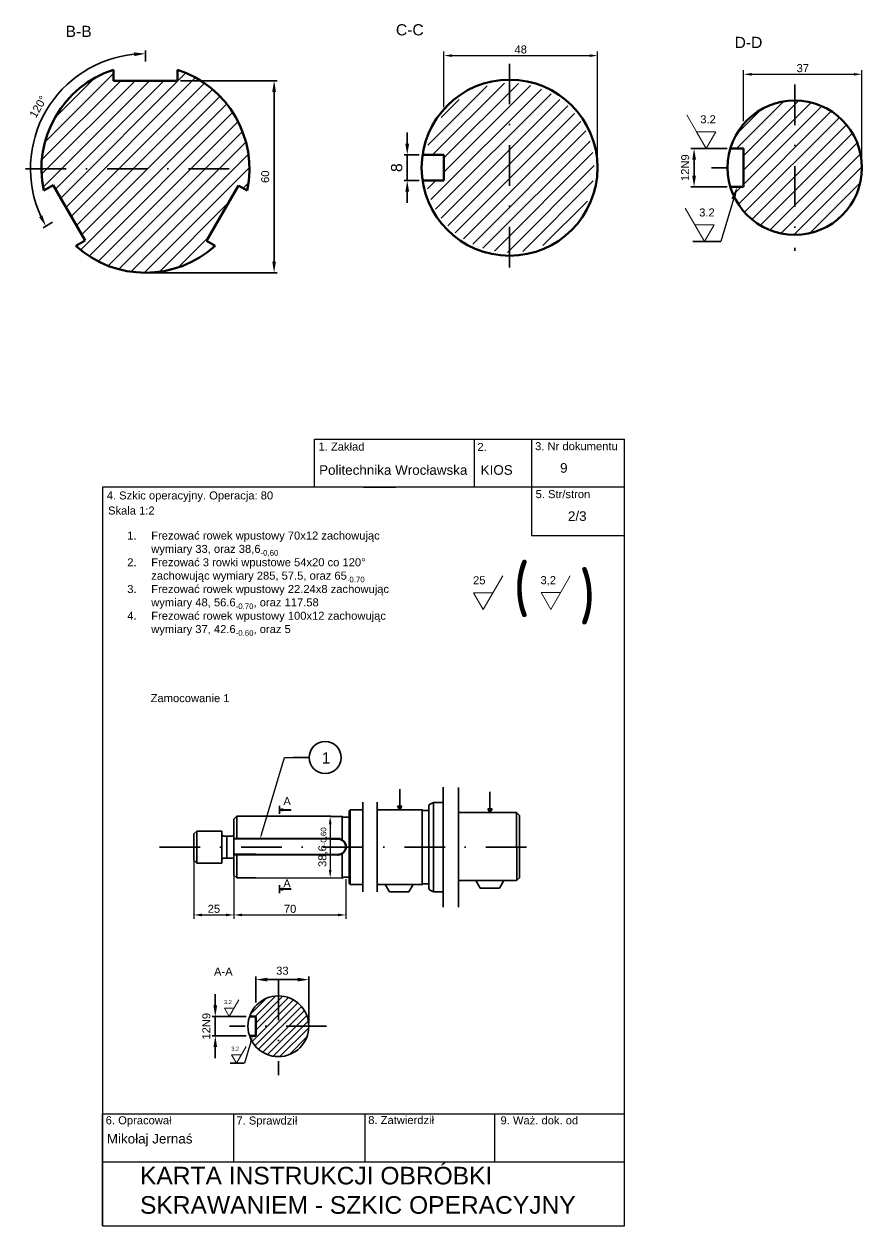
# Model space of a CAD drawing. Header units: millimetres. Extents: x 1335 to 6286, y 608 to 2939.
# Drawn here: x 4756 to 5017.9, y 1697.1 to 2072.6 of the extents above; entities that cross this region are included whole.
import ezdxf
from ezdxf import colors
from ezdxf.entities.mleader import LeaderData, LeaderLine
from ezdxf.enums import TextEntityAlignment as Align
from ezdxf.math import Vec2, Vec3

# ---------------------------------------------------------------- set-up
doc = ezdxf.new("R2010")
doc.units = ezdxf.units.MM
doc.linetypes.add('DASHDOT', pattern=[25.4, 12.7, -6.35, 0, -6.35])
for name, color, linetype, lineweight in [('01.1 CIĄG. Z PRZERWANIEM', 255, 'Amzigzag', 35), ('01.1 CIĄGŁA CIENKA', 255, 'Continuous', 35), ('01.2 CIĄGŁA GRUBA', 7, 'Continuous', 70), ('04.1 DŁ. K+K CIENKA', 255, 'DASHDOT', 35)]:
    doc.layers.add(name, color=color, linetype=linetype, lineweight=lineweight)
doc.layers.add('Default', color=7, linetype='Continuous')
doc.styles.add('SEACAD_seiso_ttf', font='seiso.ttf')
doc.styles.get("Standard").update_dxf_attribs({"font": 'arial.ttf'})
doc.linetypes.add('Amzigzag', pattern='A,0.0001,[136,genltshp.shx,S=0.04,R=0,X=0,Y=0],-11', length=11.0001)
doc.dimstyles.new('AM_ISO', dxfattribs={"dimscale": 100, "dimtxt": 3.5, "dimasz": 3.5, "dimexe": 1, "dimexo": 1, "dimgap": 1.5, "dimtad": 1, "dimdsep": 46, "dimtxsty": 'Standard', "dimcen": 0, "dimclrd": 256, "dimclre": 256, "dimclrt": 2, "dimadec": 0, "dimazin": 2, "dimtp": 0.1, "dimtm": 0.1, "dimtfac": 0.71, "dimtmove": 0, "dimatfit": 3, "dimfxl": 1, "dimlwd": -1, "dimlwe": -1, "dimarcsym": 1})
doc.dimstyles.new('AM_ISO$0', dxfattribs={"dimscale": 100, "dimtxt": 3.5, "dimasz": 3.5, "dimexe": 1, "dimexo": 1, "dimgap": 1.5, "dimtad": 1, "dimdsep": 46, "dimtxsty": 'Standard', "dimcen": 0, "dimclrd": 256, "dimclre": 256, "dimclrt": 2, "dimadec": 0, "dimazin": 2, "dimtp": 0.1, "dimtm": 0.1, "dimtfac": 0.71, "dimtmove": 0, "dimatfit": 3, "dimfxl": 1, "dimlwd": -1, "dimlwe": -1, "dimarcsym": 1})
doc.dimstyles.new('ISO-25$0', dxfattribs={"dimtxt": 2.5, "dimasz": 2.5, "dimexe": 1.25, "dimexo": 0.625, "dimtad": 1, "dimtxsty": 'Standard', "dimcen": 2.5, "dimadec": 0, "dimazin": 0, "dimtfac": 1, "dimtmove": 0, "dimatfit": 3, "dimfxl": 1, "dimarcsym": 0})

# ---------------------------------------------------------------- blocks, each defined once
blk = doc.blocks.new('*D178')
at = {"layer": '01.1 CIĄGŁA CIENKA', "linetype": 'ByBlock', "transparency": 16777216}
for p, q in [((4875.81, 2035.25), (4875.81, 2038.75)), ((4879.59, 2031.75), (4874.81, 2031.75)), ((4875.81, 2031.75), (4875.81, 2023.75)), ((4879.59, 2023.75), (4874.81, 2023.75)), ((4875.81, 2020.25), (4875.81, 2016.75))]:
    blk.add_line(p, q, dxfattribs=at)
at = {"layer": '01.1 CIĄGŁA CIENKA', "transparency": 16777216}
for points in [[(4875.22, 2035.25), (4876.39, 2035.25), (4875.81, 2031.75)], [(4875.22, 2020.25), (4876.39, 2020.25), (4875.81, 2023.75)]]:
    blk.add_solid(points, dxfattribs=at)
at = {"layer": 'Defpoints', "color": 0, "transparency": 16777216}
for p in [(4880.59, 2031.75), (4875.81, 2023.75), (4880.59, 2023.75)]:
    blk.add_point(p, dxfattribs=at)
at = {"layer": '01.1 CIĄGŁA CIENKA', "color": 2, "transparency": 16777216, "insert": (4872.52, 2027.75), "char_height": 3.5, "attachment_point": 5, "rotation": 90}
blk.add_mtext('8', dxfattribs=at)
blk = doc.blocks.new('*D179')
at = {"layer": '01.1 CIĄGŁA CIENKA', "linetype": 'ByBlock', "transparency": 16777216}
for p, q in [((4975.83, 2033.77), (4964.47, 2033.77)), ((4965.47, 2030.27), (4965.47, 2025.25)), ((4975.82, 2021.75), (4964.47, 2021.75))]:
    blk.add_line(p, q, dxfattribs=at)
at = {"layer": '01.1 CIĄGŁA CIENKA', "transparency": 16777216}
for points in [[(4964.89, 2030.27), (4966.06, 2030.27), (4965.47, 2033.77)], [(4964.89, 2025.25), (4966.06, 2025.25), (4965.47, 2021.75)]]:
    blk.add_solid(points, dxfattribs=at)
at = {"layer": 'Defpoints', "color": 0, "transparency": 16777216}
for p in [(4976.83, 2033.77), (4965.47, 2021.75), (4976.82, 2021.75)]:
    blk.add_point(p, dxfattribs=at)
at = {"layer": '01.1 CIĄGŁA CIENKA', "color": 2, "transparency": 16777216, "insert": (4962.7, 2027.76), "char_height": 2.5, "attachment_point": 5, "rotation": 90}
blk.add_mtext('12N9', dxfattribs=at)
blk = doc.blocks.new('*D189')
at = {"layer": '01.1 CIĄGŁA CIENKA', "color": 0, "lineweight": -2, "transparency": 16777216}
for p, q in [((4887.29, 2046.7), (4887.29, 2064.02)), ((4889.79, 2062.77), (4932.79, 2062.77)), ((4935.29, 2028.37), (4935.29, 2064.02))]:
    blk.add_line(p, q, dxfattribs=at)
at = {"layer": '01.1 CIĄGŁA CIENKA', "color": 0, "transparency": 16777216}
for points in [[(4889.79, 2063.18), (4889.79, 2062.35), (4887.29, 2062.77)], [(4932.79, 2063.18), (4932.79, 2062.35), (4935.29, 2062.77)]]:
    blk.add_solid(points, dxfattribs=at)
at = {"layer": 'Defpoints', "color": 0, "transparency": 16777216}
for p in [(4935.29, 2062.77), (4887.29, 2046.08), (4935.29, 2027.75)]:
    blk.add_point(p, dxfattribs=at)
at = {"layer": '01.1 CIĄGŁA CIENKA', "color": 0, "transparency": 16777216, "insert": (4911.29, 2064.67), "char_height": 2.5, "attachment_point": 5}
blk.add_mtext('48', dxfattribs=at)
blk = doc.blocks.new('*D190')
at = {"layer": '01.1 CIĄGŁA CIENKA', "color": 0, "lineweight": -2, "transparency": 16777216}
for p, q in [((4980.95, 2042.31), (4980.95, 2058.18)), ((5017.95, 2028.37), (5017.95, 2058.18)), ((4983.45, 2056.93), (5015.45, 2056.93))]:
    blk.add_line(p, q, dxfattribs=at)
at = {"layer": '01.1 CIĄGŁA CIENKA', "color": 0, "transparency": 16777216}
for points in [[(4983.45, 2057.34), (4983.45, 2056.51), (4980.95, 2056.93)], [(5015.45, 2057.34), (5015.45, 2056.51), (5017.95, 2056.93)]]:
    blk.add_solid(points, dxfattribs=at)
at = {"layer": 'Defpoints', "color": 0, "transparency": 16777216}
for p in [(5017.95, 2056.93), (4980.95, 2041.68), (5017.95, 2027.75)]:
    blk.add_point(p, dxfattribs=at)
at = {"layer": '01.1 CIĄGŁA CIENKA', "color": 0, "transparency": 16777216, "insert": (4999.45, 2058.83), "char_height": 2.5, "attachment_point": 5}
blk.add_mtext('37', dxfattribs=at)
blk = doc.blocks.new('*D312')
at = {"layer": '01.1 CIĄGŁA CIENKA', "color": 0, "lineweight": -2, "transparency": 16777216}
for p, q in [((4821.63, 1806.09), (4821.63, 1793.01)), ((4856.62, 1805.4), (4856.62, 1793.01)), ((4824.13, 1794.26), (4854.12, 1794.26))]:
    blk.add_line(p, q, dxfattribs=at)
at = {"layer": '01.1 CIĄGŁA CIENKA', "color": 0, "transparency": 16777216}
for points in [[(4824.13, 1794.68), (4824.13, 1793.84), (4821.63, 1794.26)], [(4854.12, 1794.68), (4854.12, 1793.84), (4856.62, 1794.26)]]:
    blk.add_solid(points, dxfattribs=at)
at = {"layer": 'Defpoints', "color": 0, "transparency": 16777216}
for p in [(4821.63, 1806.71), (4856.62, 1806.03), (4856.62, 1794.26)]:
    blk.add_point(p, dxfattribs=at)
at = {"layer": '01.1 CIĄGŁA CIENKA', "color": 0, "transparency": 16777216, "insert": (4839.19, 1796.16), "char_height": 2.5, "attachment_point": 5}
blk.add_mtext('70', dxfattribs=at)
blk = doc.blocks.new('*D313')
at = {"layer": '01.1 CIĄGŁA CIENKA', "linetype": 'ByBlock', "transparency": 16777216}
for p, q in [((4815.81, 1765.98), (4815.81, 1769.48)), ((4825.51, 1762.48), (4814.81, 1762.48)), ((4815.81, 1762.48), (4815.81, 1756.48)), ((4825.51, 1756.48), (4814.81, 1756.48)), ((4815.81, 1752.98), (4815.81, 1749.48))]:
    blk.add_line(p, q, dxfattribs=at)
at = {"layer": '01.1 CIĄGŁA CIENKA', "transparency": 16777216}
for points in [[(4815.23, 1765.98), (4816.39, 1765.98), (4815.81, 1762.48)], [(4815.23, 1752.98), (4816.39, 1752.98), (4815.81, 1756.48)]]:
    blk.add_solid(points, dxfattribs=at)
at = {"layer": 'Defpoints', "color": 0, "transparency": 16777216}
for p in [(4826.51, 1762.48), (4815.81, 1756.48), (4826.51, 1756.48)]:
    blk.add_point(p, dxfattribs=at)
at = {"layer": '01.1 CIĄGŁA CIENKA', "color": 2, "transparency": 16777216, "insert": (4813.03, 1759.48), "char_height": 2.5, "attachment_point": 5, "rotation": 90}
blk.add_mtext('12N9', dxfattribs=at)
blk = doc.blocks.new('*D311')
at = {"layer": '01.1 CIĄGŁA CIENKA', "linetype": 'ByBlock', "transparency": 16777216}
for p, q in [((4828.53, 1766.9), (4828.53, 1775.05)), ((4832.03, 1774.05), (4841.53, 1774.05)), ((4845.03, 1760.48), (4845.03, 1775.05))]:
    blk.add_line(p, q, dxfattribs=at)
at = {"layer": '01.1 CIĄGŁA CIENKA', "transparency": 16777216}
for points in [[(4832.03, 1774.63), (4832.03, 1773.47), (4828.53, 1774.05)], [(4841.53, 1774.63), (4841.53, 1773.47), (4845.03, 1774.05)]]:
    blk.add_solid(points, dxfattribs=at)
at = {"layer": 'Defpoints', "color": 0, "transparency": 16777216}
for p in [(4845.03, 1774.05), (4828.53, 1765.9), (4845.03, 1759.48)]:
    blk.add_point(p, dxfattribs=at)
at = {"layer": '01.1 CIĄGŁA CIENKA', "color": 2, "transparency": 16777216, "insert": (4836.78, 1776.83), "char_height": 3.5, "attachment_point": 5}
blk.add_mtext('{\\H0.71429x;33}', dxfattribs=at)
blk = doc.blocks.new('*D314')
at = {"layer": '01.1 CIĄGŁA CIENKA', "color": 0, "lineweight": -2, "transparency": 16777216}
for p, q in [((4851.28, 1825.11), (4850.47, 1825.11)), ((4851.72, 1822.61), (4851.72, 1808.28)), ((4851.25, 1805.78), (4850.47, 1805.78))]:
    blk.add_line(p, q, dxfattribs=at)
at = {"layer": '01.1 CIĄGŁA CIENKA', "color": 0, "transparency": 16777216}
for points in [[(4851.3, 1822.61), (4852.14, 1822.61), (4851.72, 1825.11)], [(4851.3, 1808.28), (4852.14, 1808.28), (4851.72, 1805.78)]]:
    blk.add_solid(points, dxfattribs=at)
at = {"layer": 'Defpoints', "color": 0, "transparency": 16777216}
for p in [(4851.9, 1825.11), (4851.72, 1805.78), (4851.87, 1805.78)]:
    blk.add_point(p, dxfattribs=at)
at = {"layer": '01.1 CIĄGŁA CIENKA', "color": 0, "transparency": 16777216, "insert": (4849.5, 1815.44), "char_height": 2.5, "attachment_point": 5, "rotation": 90}
blk.add_mtext('38,6{\\H0.7x;\\S^ -0,60;}', dxfattribs=at)
blk = doc.blocks.new('*D327')
at = {"layer": '01.1 CIĄGŁA CIENKA', "color": 0, "lineweight": -2, "transparency": 16777216}
for p, q in [((4809.12, 1814.84), (4809.12, 1793.01)), ((4821.63, 1814.84), (4821.63, 1793.01)), ((4811.62, 1794.26), (4819.13, 1794.26))]:
    blk.add_line(p, q, dxfattribs=at)
at = {"layer": '01.1 CIĄGŁA CIENKA', "color": 0, "transparency": 16777216}
for points in [[(4811.62, 1794.68), (4811.62, 1793.84), (4809.12, 1794.26)], [(4819.13, 1794.68), (4819.13, 1793.84), (4821.63, 1794.26)]]:
    blk.add_solid(points, dxfattribs=at)
at = {"layer": 'Defpoints', "color": 0, "transparency": 16777216}
for p in [(4809.12, 1815.47), (4821.63, 1815.46), (4821.63, 1794.26)]:
    blk.add_point(p, dxfattribs=at)
at = {"layer": '01.1 CIĄGŁA CIENKA', "color": 0, "transparency": 16777216, "insert": (4815.37, 1796.16), "char_height": 2.5, "attachment_point": 5}
blk.add_mtext('25', dxfattribs=at)
blk = doc.blocks.new('*D351')
at = {"layer": '01.1 CIĄGŁA CIENKA', "linetype": 'ByBlock', "transparency": 16777216}
for p, q in [((4793.96, 2060.93), (4793.96, 2064.36)), ((4764.95, 2010.68), (4761.98, 2008.96))]:
    blk.add_line(p, q, dxfattribs=at)
blk.add_arc((4793.96, 2027.43), 35.93, 95.5839, 204.4161, dxfattribs=at)
at = {"layer": '01.1 CIĄGŁA CIENKA', "transparency": 16777216}
for points in [[(4790.44, 2063.77), (4790.5, 2062.6), (4793.96, 2063.36)], [(4761.77, 2012.84), (4760.73, 2012.31), (4762.85, 2009.46)]]:
    blk.add_solid(points, dxfattribs=at)
at = {"layer": 'Defpoints', "color": 0, "transparency": 16777216}
for p in [(4793.96, 2059.93), (4770.87, 2054.95), (4793.96, 2056.93), (4772.31, 2014.93), (4765.82, 2011.18)]:
    blk.add_point(p, dxfattribs=at)
at = {"layer": '01.1 CIĄGŁA CIENKA', "color": 2, "transparency": 16777216, "insert": (4760.45, 2046.78), "char_height": 3.5, "attachment_point": 5, "rotation": 60}
blk.add_mtext('{\\H0.71429x;120°}', dxfattribs=at)
blk = doc.blocks.new('*D352')
at = {"layer": '01.1 CIĄGŁA CIENKA', "linetype": 'ByBlock', "transparency": 16777216}
for p, q in [((4804.96, 2054.93), (4835.19, 2054.93)), ((4834.19, 2051.43), (4834.19, 1998.43)), ((4794.96, 1994.93), (4835.19, 1994.93))]:
    blk.add_line(p, q, dxfattribs=at)
at = {"layer": '01.1 CIĄGŁA CIENKA', "transparency": 16777216}
for points in [[(4833.61, 2051.43), (4834.78, 2051.43), (4834.19, 2054.93)], [(4833.61, 1998.43), (4834.78, 1998.43), (4834.19, 1994.93)]]:
    blk.add_solid(points, dxfattribs=at)
at = {"layer": 'Defpoints', "color": 0, "transparency": 16777216}
for p in [(4803.96, 2054.93), (4793.96, 1994.93), (4834.19, 1994.93)]:
    blk.add_point(p, dxfattribs=at)
at = {"layer": '01.1 CIĄGŁA CIENKA', "color": 2, "transparency": 16777216, "insert": (4831.42, 2024.93), "char_height": 3.5, "attachment_point": 5, "rotation": 90}
blk.add_mtext('{\\H0.71429x;60}', dxfattribs=at)

msp = doc.modelspace()

# ---------------------------------------------------------------- hatches: boundary and pattern name
at = {"layer": '01.1 CIĄGŁA CIENKA'}
h = msp.add_hatch(dxfattribs=at)
h.set_pattern_fill('ANSI31', color=256)
h.set_pattern_definition([(45, (1131.4275, 1183.9873), (-2.245064, 2.245064), [])])
h.paths.add_polyline_path([(4793.964, 2027.429), (4761.464, 2027.429, 0.0527629), (4762.184, 2020.627), (4765.148, 2022.338), (4770.148, 2013.678), (4775.148, 2005.018), (4772.184, 2003.306, 0.1856929), (4793.964, 1994.929)])
h.paths.add_polyline_path([(4823.039, 2022.189), (4825.744, 2020.627, 0.0527629), (4826.463, 2027.429), (4793.964, 2027.429), (4793.964, 1994.929, 0.1856929), (4815.743, 2003.306), (4813.039, 2004.868), (4818.039, 2013.528)])
h.paths.add_polyline_path([(4803.964, 2058.352), (4803.964, 2054.929), (4793.964, 2054.929), (4793.964, 2027.429), (4826.463, 2027.429, 0.3253096)])
h.paths.add_polyline_path([(4793.964, 2054.929), (4783.964, 2054.929), (4783.964, 2058.352, 0.3253096), (4761.464, 2027.429), (4793.964, 2027.429)])
h = msp.add_hatch(dxfattribs=at)
h.set_pattern_fill('ANSI31', color=256)
h.set_pattern_definition([(45, (4803.2945, 1982.7463), (-2.245064, 2.245064), [])])
h.paths.add_polyline_path([(4907.794, 2054.246, 0.3704986), (4881.598, 2031.746), (4887.294, 2031.746), (4887.294, 2027.746), (4907.794, 2027.746)])
h.paths.add_polyline_path([(4907.794, 2054.246), (4907.794, 2027.746), (4934.294, 2027.746, 0.4142136)])
h.paths.add_polyline_path([(4934.294, 2027.746), (4907.794, 2027.746), (4907.794, 2001.246, 0.4142136)])
h.paths.add_polyline_path([(4907.794, 2027.746), (4887.294, 2027.746), (4887.294, 2023.746), (4881.598, 2023.746, 0.3704986), (4907.794, 2001.246)])
h = msp.add_hatch(dxfattribs=at)
h.set_pattern_fill('ANSI31', color=256)
h.set_pattern_definition([(45, (4828.9485, 1982.7463), (-2.245064, 2.245064), [])])
h.paths.add_polyline_path([(4996.948, 2048.746), (4996.948, 2027.746), (4980.948, 2027.746), (4980.948, 2033.746), (4976.832, 2033.773, -0.331312)])
h.paths.add_polyline_path([(4996.948, 2048.746, -0.4142136), (5017.948, 2027.746), (4996.948, 2027.746)])
h.paths.add_polyline_path([(4996.948, 2027.746), (5017.948, 2027.746, -0.4142136), (4996.948, 2006.746)])
h.paths.add_polyline_path([(4976.824, 2021.746), (4980.948, 2021.746), (4980.948, 2027.746), (4996.948, 2027.746), (4996.948, 2006.746, -0.3316793)])
h = msp.add_hatch(color=256, dxfattribs=at)
h.dxf.hatch_style = 1
h.paths.add_polyline_path([(4836.886, 1827.139), (4836.886, 1827.368), (4835.832, 1827.086), (4836.886, 1826.803), (4836.886, 1827.033), (4839.418, 1827.033), (4839.418, 1827.139)])
h = msp.add_hatch(color=256, dxfattribs=at)
h.dxf.hatch_style = 1
h.paths.add_polyline_path([(4874.11, 1828.254), (4873.451, 1828.254), (4873.451, 1827.112)])
h.paths.add_polyline_path([(4873.451, 1828.254), (4872.791, 1828.254), (4873.451, 1827.112)])
h = msp.add_hatch(color=256, dxfattribs=at)
h.dxf.hatch_style = 1
h.paths.add_polyline_path([(4902.317, 1827.399), (4901.657, 1827.399), (4901.657, 1826.257)])
h.paths.add_polyline_path([(4901.657, 1827.399), (4900.998, 1827.399), (4901.657, 1826.257)])
h = msp.add_hatch(color=256, dxfattribs=at)
h.dxf.hatch_style = 1
h.paths.add_polyline_path([(4836.886, 1802.373), (4836.886, 1802.602), (4835.832, 1802.32), (4836.886, 1802.037), (4836.886, 1802.267), (4839.418, 1802.267), (4839.418, 1802.373)])
h = msp.add_hatch(dxfattribs=at)
h.set_pattern_fill('ANSI31', color=256, scale=0.5)
h.set_pattern_definition([(45, (4814.0265, 1736.981), (-1.12253, 1.12253), [])])
h.paths.add_polyline_path([(4835.526, 1768.981, -0.4142136), (4845.026, 1759.481), (4835.526, 1759.481)])
h.paths.add_polyline_path([(4835.526, 1768.981), (4835.526, 1759.481), (4828.526, 1759.481), (4828.526, 1762.481), (4826.513, 1762.481, -0.3229503)])
h.paths.add_polyline_path([(4826.513, 1756.481), (4828.526, 1756.481), (4828.526, 1759.481), (4835.526, 1759.481), (4835.526, 1749.981, -0.3229503)])
h.paths.add_polyline_path([(4835.526, 1759.481), (4845.026, 1759.481, -0.4142136), (4835.526, 1749.981)])

# ---------------------------------------------------------------- linework, layer by layer
at = {"layer": '01.1 CIĄG. Z PRZERWANIEM'}
for p, q in [((4887.044, 1796.719), (4887.044, 1834.211)), ((4891.819, 1834.067), (4891.819, 1796.692)), ((4861.896, 1801.454), (4861.896, 1829.454)), ((4866.435, 1829.465), (4866.435, 1801.465))]:
    msp.add_line(p, q, dxfattribs=at)
at = {"layer": '01.1 CIĄGŁA CIENKA', "linetype": 'Continuous', "lineweight": 20}
for p, q in [((4969.27, 2033.749), (4963.207, 2044.249)), ((4966.239, 2038.999), (4969.27, 2033.749)), ((4972.301, 2038.999), (4966.239, 2038.999)), ((4966.239, 2038.999), (4972.301, 2038.999)), ((4972.301, 2038.999), (4969.27, 2033.749)), ((4968.766, 2004.638), (4962.704, 2015.138)), ((4965.735, 2009.888), (4968.766, 2004.638)), ((4971.797, 2009.888), (4965.735, 2009.888)), ((4965.735, 2009.888), (4968.766, 2004.638)), ((4971.797, 2009.888), (4965.735, 2009.888)), ((4899.588, 1889.704), (4905.651, 1900.204)), ((4899.588, 1889.704), (4905.651, 1900.204)), ((4920.675, 1889.742), (4926.737, 1900.242)), ((4896.557, 1894.954), (4899.588, 1889.704)), ((4902.619, 1894.954), (4896.557, 1894.954)), ((4896.557, 1894.954), (4899.588, 1889.704)), ((4902.619, 1894.954), (4896.557, 1894.954)), ((4917.644, 1894.992), (4920.675, 1889.742)), ((4917.644, 1894.992), (4920.675, 1889.742)), ((4923.706, 1894.992), (4917.644, 1894.992)), ((4818.646, 1765.107), (4820.162, 1762.482)), ((4821.677, 1765.107), (4818.646, 1765.107)), ((4818.646, 1765.107), (4820.162, 1762.482)), ((4821.677, 1765.107), (4818.646, 1765.107)), ((4820.162, 1762.482), (4823.193, 1767.732)), ((4820.162, 1762.482), (4823.193, 1767.732)), ((4820.92, 1750.552), (4822.435, 1747.927)), ((4823.951, 1750.552), (4820.92, 1750.552)), ((4820.92, 1750.552), (4822.435, 1747.927)), ((4823.951, 1750.552), (4820.92, 1750.552)), ((4822.435, 1747.927), (4825.467, 1753.177))]:
    msp.add_line(p, q, dxfattribs=at)
at = {"layer": '01.1 CIĄGŁA CIENKA', "lineweight": 20}
msp.add_line((4971.797, 2009.888), (4968.766, 2004.638), dxfattribs=at)
at = {"layer": '01.1 CIĄGŁA CIENKA'}
for p, q in [((4973.809, 2004.638), (4965.111, 2004.638)), ((4840.161, 1843.429), (4845.161, 1843.429)), ((4873.451, 1833.612), (4873.451, 1827.112)), ((4901.657, 1832.757), (4901.657, 1826.257)), ((4884.04, 1829.401), (4882.781, 1828.807)), ((4884.04, 1829.401), (4887.044, 1829.401)), ((4884.04, 1829.401), (4884.04, 1801.526)), ((4835.832, 1825.836), (4835.832, 1828.336)), ((4835.832, 1827.086), (4836.886, 1827.368)), ((4835.832, 1827.086), (4836.886, 1826.803)), ((4836.886, 1827.139), (4836.886, 1827.368)), ((4836.886, 1827.139), (4839.418, 1827.139)), ((4839.418, 1827.033), (4836.886, 1827.033)), ((4836.886, 1827.033), (4836.886, 1826.803)), ((4839.418, 1827.139), (4839.418, 1827.033)), ((4857.622, 1826.815), (4857.922, 1827.115)), ((4857.622, 1826.815), (4857.622, 1804.115)), ((4857.622, 1826.815), (4857.622, 1804.115)), ((4857.922, 1827.115), (4861.896, 1827.115)), ((4857.922, 1827.115), (4857.922, 1803.815)), ((4866.435, 1827.112), (4880.466, 1827.112)), ((4873.451, 1827.112), (4872.791, 1828.254)), ((4874.11, 1828.254), (4872.791, 1828.254)), ((4873.451, 1827.112), (4874.11, 1828.254)), ((4880.753, 1826.942), (4880.466, 1827.112)), ((4880.466, 1827.112), (4880.466, 1803.812)), ((4882.347, 1826.912), (4880.858, 1826.912)), ((4882.544, 1828.445), (4882.545, 1802.472)), ((4882.544, 1828.445), (4882.545, 1802.472)), ((4910, 1826.256), (4891.819, 1826.258)), ((4901.657, 1826.257), (4900.998, 1827.399)), ((4902.317, 1827.399), (4900.998, 1827.399)), ((4901.657, 1826.257), (4902.317, 1827.399)), ((4910.9, 1825.358), (4910, 1826.258)), ((4910, 1826.258), (4910.052, 1804.986)), ((4910.9, 1825.358), (4910.9, 1805.886)), ((4910.9, 1825.358), (4910.9, 1825.358)), ((4910.9, 1825.358), (4910.9, 1805.886)), ((4910.9, 1825.358), (4910.9, 1825.358)), ((4821.627, 1824.214), (4822.527, 1825.114)), ((4821.627, 1824.214), (4821.627, 1806.714)), ((4821.627, 1815.464), (4821.627, 1824.214)), ((4821.627, 1824.214), (4821.627, 1806.714)), ((4822.527, 1825.114), (4851.904, 1825.114)), ((4822.527, 1818.114), (4822.527, 1825.114)), ((4851.904, 1825.069), (4855.432, 1825.069)), ((4855.828, 1824.839), (4855.432, 1825.069)), ((4855.432, 1817.699), (4855.432, 1825.069)), ((4857.422, 1824.81), (4855.934, 1824.81)), ((4809.122, 1819.567), (4810.022, 1820.467)), ((4809.122, 1811.363), (4809.122, 1819.567)), ((4809.122, 1811.363), (4809.122, 1819.567)), ((4810.022, 1820.467), (4817.877, 1820.467)), ((4810.022, 1820.467), (4810.022, 1810.467)), ((4810.022, 1820.467), (4810.022, 1820.467)), ((4817.877, 1820.464), (4817.877, 1815.464)), ((4817.877, 1819.508), (4817.877, 1819.991)), ((4818.477, 1818.908), (4821.027, 1818.908)), ((4821.027, 1818.908), (4819.427, 1818.908)), ((4819.427, 1818.908), (4819.427, 1815.464)), ((4817.877, 1810.464), (4817.877, 1815.464)), ((4819.427, 1812.02), (4819.427, 1815.464)), ((4821.627, 1815.464), (4821.627, 1806.714)), ((4809.122, 1811.363), (4810.022, 1810.463)), ((4810.022, 1810.463), (4817.877, 1810.464)), ((4817.877, 1811.42), (4817.877, 1810.937)), ((4818.477, 1812.02), (4821.027, 1812.02)), ((4821.027, 1812.02), (4819.427, 1812.02)), ((4822.527, 1813.114), (4822.527, 1805.814)), ((4855.432, 1813.44), (4855.432, 1806.019)), ((4821.627, 1806.714), (4822.527, 1805.814)), ((4822.527, 1805.814), (4828.443, 1805.814)), ((4828.443, 1805.814), (4855.432, 1805.769)), ((4835.832, 1801.07), (4835.832, 1803.57)), ((4855.828, 1805.999), (4855.432, 1805.769)), ((4857.422, 1806.029), (4855.934, 1806.029)), ((4857.622, 1804.115), (4857.922, 1803.815)), ((4857.622, 1804.115), (4857.922, 1803.815)), ((4857.922, 1803.815), (4861.896, 1803.815)), ((4866.435, 1803.812), (4880.466, 1803.812)), ((4870.28, 1801.43), (4868.905, 1803.812)), ((4876.28, 1801.43), (4877.655, 1803.812)), ((4880.753, 1803.982), (4880.466, 1803.812)), ((4882.347, 1804.012), (4880.858, 1804.012)), ((4910, 1804.986), (4891.819, 1804.986)), ((4898.654, 1802.604), (4897.279, 1804.986)), ((4904.654, 1802.604), (4906.03, 1804.986)), ((4910.9, 1805.886), (4910, 1804.986)), ((4835.832, 1802.32), (4836.886, 1802.602)), ((4835.832, 1802.32), (4836.886, 1802.037)), ((4836.886, 1802.373), (4836.886, 1802.602)), ((4836.886, 1802.373), (4839.418, 1802.373)), ((4839.418, 1802.267), (4836.886, 1802.267)), ((4836.886, 1802.267), (4836.886, 1802.037)), ((4839.418, 1802.373), (4839.418, 1802.267)), ((4876.28, 1801.43), (4870.28, 1801.43)), ((4884.037, 1801.526), (4882.785, 1802.11)), ((4884.037, 1801.526), (4887.044, 1801.526)), ((4904.654, 1802.604), (4898.654, 1802.604)), ((4824.777, 1747.927), (4820.428, 1747.927))]:
    msp.add_line(p, q, dxfattribs=at)
at = {"layer": '01.1 CIĄGŁA CIENKA', "color": 136, "linetype": 'Continuous', "lineweight": 20, "true_color": 0x008080}
msp.add_lwpolyline([(4905.474, 1826.107), (4905.47, 1826.107)], dxfattribs=at)
at = {"layer": '01.1 CIĄGŁA CIENKA'}
for centre, radius in [((4850.161, 1843.429), 5), ((4835.526, 1759.481), 9.5)]:
    msp.add_circle(centre, radius, dxfattribs=at)
for centre, radius, start, end in [((4880.858, 1827.112), 0.2, 238.22906, 270), ((4882.347, 1827.112), 0.2, 270, 360), ((4883.023, 1828.389), 0.483, 120.1325, 173.42595), ((4855.934, 1825.01), 0.2, 238.22906, 270), ((4857.422, 1825.01), 0.2, 270, 360), ((4818.477, 1819.508), 0.6, 180, 270), ((4821.027, 1819.508), 0.6, 270.00002, 0), ((4818.477, 1811.42), 0.6, 90, 180), ((4821.027, 1811.42), 0.6, 360, 89.99998), ((4855.934, 1805.829), 0.2, 90, 121.77094), ((4857.422, 1805.829), 0.2, 0, 90), ((4880.858, 1803.812), 0.2, 90, 121.77094), ((4882.347, 1803.812), 0.2, 0, 90), ((4883.04, 1802.54), 0.5, 187.82495, 239.40039)]:
    msp.add_arc(centre, radius, start, end, dxfattribs=at)
at = {"layer": '01.2 CIĄGŁA GRUBA'}
for p, q in [((4783.964, 2054.929), (4783.964, 2058.352)), ((4803.964, 2054.929), (4803.964, 2058.352)), ((4793.964, 2054.929), (4783.964, 2054.929)), ((4793.964, 2054.929), (4803.964, 2054.929)), ((4887.294, 2031.746), (4880.587, 2031.746)), ((4887.294, 2027.746), (4887.294, 2031.746)), ((4887.294, 2031.746), (4887.294, 2023.746)), ((4980.948, 2033.746), (4976.832, 2033.773)), ((4980.948, 2027.746), (4980.948, 2033.746)), ((4980.948, 2027.746), (4980.948, 2021.746)), ((4765.148, 2022.338), (4762.184, 2020.627)), ((4770.148, 2013.678), (4765.148, 2022.338)), ((4818.039, 2013.528), (4823.039, 2022.189)), ((4823.179, 2022.108), (4825.744, 2020.627)), ((4887.294, 2023.746), (4880.587, 2023.746)), ((4980.948, 2021.746), (4976.824, 2021.746)), ((4770.148, 2013.678), (4775.148, 2005.018)), ((4818.039, 2013.528), (4813.039, 2004.868)), ((4775.148, 2005.018), (4772.184, 2003.306)), ((4813.039, 2004.868), (4815.744, 2003.306)), ((4851.904, 1818.069), (4821.627, 1818.114)), ((4854.122, 1818.069), (4851.904, 1818.069)), ((4828.443, 1813.114), (4821.627, 1813.114)), ((4854.122, 1813.069), (4828.443, 1813.114)), ((4828.526, 1762.481), (4826.513, 1762.481)), ((4828.526, 1759.481), (4828.526, 1762.481)), ((4828.526, 1759.481), (4828.526, 1756.481)), ((4828.526, 1756.481), (4826.513, 1756.481))]:
    msp.add_line(p, q, dxfattribs=at)
for centre, radius in [((4907.794, 2027.746), 27.5), ((4996.948, 2027.746), 21)]:
    msp.add_circle(centre, radius, dxfattribs=at)
for centre, radius, start, end in [((4793.963, 2027.429), 32.5, 107.91987, 192.08184), ((4793.964, 2027.429), 32.5, 347.91816, 72.08013), ((4793.964, 2027.429), 32.5, 227.9216, 312.0784), ((4854.122, 1815.569), 2.5, 0, 90), ((4854.122, 1815.569), 2.5, 270, 360)]:
    msp.add_arc(centre, radius, start, end, dxfattribs=at)
at = {"layer": '04.1 DŁ. K+K CIENKA'}
for p, q in [((4907.794, 2060.246), (4907.794, 1995.246)), ((4996.948, 2053.746), (4996.948, 2001.746)), ((4756.464, 2027.429), (4831.464, 2027.429)), ((4975.948, 2027.746), (4970.948, 2027.746)), ((4798.417, 1815.465), (4918.325, 1815.465)), ((4835.526, 1774.05), (4835.526, 1744.244)), ((4850.618, 1759.481), (4820.221, 1759.481))]:
    msp.add_line(p, q, dxfattribs=at)
at = {"layer": 'Default'}
for p, q in [((4846.844, 1927.873), (4846.844, 1942.873)), ((4846.844, 1942.873), (4850.684, 1942.873)), ((4850.684, 1942.873), (4872.116, 1942.873)), ((4872.116, 1942.873), (4943.71, 1942.873)), ((4896.724, 1942.873), (4896.724, 1927.873)), ((4914.621, 1942.873), (4914.621, 1927.873)), ((4943.71, 1927.873), (4943.71, 1942.873)), ((4943.71, 1927.873), (4780.523, 1927.873)), ((4780.523, 1927.873), (4780.523, 1697.081)), ((4862.116, 1927.873), (4872.116, 1927.873)), ((4914.621, 1927.873), (4914.621, 1912.873)), ((4943.71, 1697.081), (4943.71, 1927.873)), ((4914.621, 1912.873), (4943.71, 1912.873)), ((4780.523, 1717.081), (4780.523, 1732.081)), ((4780.523, 1732.081), (4943.71, 1732.081)), ((4821.523, 1732.081), (4821.523, 1717.081)), ((4862.523, 1732.081), (4862.523, 1717.081)), ((4903.116, 1732.081), (4903.116, 1717.081)), ((4780.523, 1697.081), (4780.523, 1717.081)), ((4780.523, 1717.081), (4943.71, 1717.081)), ((4780.523, 1697.081), (4943.71, 1697.081))]:
    msp.add_line(p, q, dxfattribs=at)

# ---------------------------------------------------------------- texts
at = {"layer": '01.1 CIĄGŁA CIENKA', "color": 7, "linetype": 'Continuous', "style": 'SEACAD_seiso_ttf'}
msp.add_text('(', height=14.939, dxfattribs=at).set_placement((4908.848, 1903.719), align=Align.TOP_LEFT)
at = {"layer": '01.1 CIĄGŁA CIENKA'}
for s, width, gutter_width, heights, insert, char_height, attachment_point in [('B-B', 17.03992, 12.5, [8.092], (4769.029, 2072.093), 3.5, 1), ('C-C', 17.03992, 12.5, [8.092], (4872.263, 2072.58), 3.5, 1), ('D-D', 17.03992, 12.5, [8.092], (4978.124, 2068.635), 3.5, 1), ('3.2', 6.23728, 12.5, [0], (4972.258, 2044.119), 2.5, 3), ('3.2', 6.23728, 12.5, [0], (4971.909, 2015.008), 2.5, 3), ('25', 6.23728, 12.5, [0], (4896.382, 1900.075), 2.5, 1), ('3,2', 6.23728, 12.5, [0], (4917.469, 1900.113), 2.5, 1), ('Zamocowanie 1', 29.12273, 12.5, [0], (4795.604, 1863.255), 2.5, 1), ('1', 3.46461, 0.5, [0], (4849.073, 1845.071), 3.5, 1), ('A', 2.55937, 6.25, [0], (4837.09, 1831.095), 2.5, 1), ('A', 2.55937, 6.25, [0], (4837.061, 1805.344), 2.5, 1), ('A-A', 8.51996, 6.25, [4.046], (4815.415, 1777.813), 2.5, 1), ('3.2', 3.11864, 6.25, [0], (4818.559, 1767.667), 1.25, 1), ('3.2', 3.11864, 6.25, [0], (4820.832, 1753.112), 1.25, 1)]:
    msp.add_mtext_dynamic_manual_height_columns(s, width=width, gutter_width=gutter_width, heights=heights, dxfattribs=dict(at, insert=insert, char_height=char_height, attachment_point=attachment_point))
at = {"layer": 'Default', "color": 7, "linetype": 'Continuous', "style": 'SEACAD_seiso_ttf'}
msp.add_text('(', height=14.939, rotation=180, dxfattribs=at).set_placement((4934.778, 1886.562), align=Align.TOP_LEFT)
at = {"layer": 'Default', "attachment_point": 1}
for s, width, heights, insert, char_height in [('1. Zakład', 23.43622, [6.501], (4848.081, 1941.849), 2.5), ('2.', 23.43622, [6.501], (4897.736, 1941.748), 2.5), ('3. Nr dokumentu', 31.85449, [7.043], (4915.782, 1941.982), 2.5), ('Politechnika Wrocławska', 51.87466, [5.184], (4848.266, 1934.786), 3), ('KIOS', 51.87466, [5.184], (4898.772, 1934.793), 3), ('9', 51.87466, [5.184], (4923.587, 1935.435), 3), ('4. Szkic operacyjny. Operacja: 80', 73.32689, [7.043], (4781.879, 1926.59), 2.5), ('5. Str/stron', 31.85449, [7.043], (4915.937, 1926.999), 2.5), ('Skala 1:2 ', 31.85449, [7.043], (4782.29, 1921.876), 2.5), ('     2/3', 51.87466, [5.184], (4920.216, 1920.385), 3), ('\\A1;\\pi-7.5,l10,t10;1.^IFrezować rowek wpustowy 70x12 zachowując wymiary 33, oraz 38,6{\\H0.7x;\\S^ -0,60;}\\P2.^IFrezować 3 rowki wpustowe 54x20 co 120° zachowując wymiary 285, 57.5, oraz 65{\\H0.7x;\\S^ -0.70;}\\P3.^IFrezować rowek wpustowy 22.24x8 zachowując wymiary 48, 56.6{\\H0.7x;\\S^ -0.70;}, oraz 117.58\\P4.^IFrezować rowek wpustowy 100x12 zachowując wymiary 37, 42.6{\\H0.7x;\\S^ -0.60;}, oraz 5', 87.54781, [48.361], (4785.79, 1914.054), 2.5), ('6. Opracował', 23.43622, [6.501], (4781.571, 1731.354), 2.5), ('7. Sprawdził', 23.43622, [6.501], (4822.424, 1731.283), 2.5), ('8. Zatwierdził', 23.43622, [6.501], (4863.623, 1731.433), 2.5), ('9. Waż. dok. od', 26.11798, [4.671], (4904.969, 1731.324), 2.5), ('Mikołaj Jernaś', 51.87466, [5.184], (4781.907, 1725.849), 3), ('KARTA INSTRUKCJI OBRÓBKI SKRAWANIEM - SZKIC OPERACYJNY', 163.18648, [0], (4792.279, 1715.561), 5.5)]:
    msp.add_mtext_dynamic_manual_height_columns(s, width=width, gutter_width=12.5, heights=heights, dxfattribs=dict(at, insert=insert, char_height=char_height))

# ---------------------------------------------------------------- dimensions: what is measured, and where the dimension line sits
at = {"layer": '01.1 CIĄGŁA CIENKA'}
dim = msp.add_linear_dim(base=(4935.294, 2062.765), p1=(4887.294, 2046.077), p2=(4935.294, 2027.746), dimstyle='ISO-25$0', dxfattribs=at)
dim.commit()
dim.dimension.update_dxf_attribs({"geometry": '*D189', "text_midpoint": (4911.294, 2064.667)})
dim = msp.add_angular_dim_2l(base=(4770.87, 2054.95), line1=((4772.313, 2014.928), (4765.818, 2011.178)), line2=((4793.964, 2059.929), (4793.964, 2056.929)), text='{\\H0.71429x;<>}', dimstyle='AM_ISO', override={"dimscale": 1, "dimtdec": 3}, dxfattribs=at)
dim.commit()
dim.dimension.update_dxf_attribs({"geometry": '*D351', "text_midpoint": (4760.445, 2046.78)})
dim = msp.add_linear_dim(base=(5017.948, 2056.926), p1=(4980.948, 2041.684), p2=(5017.948, 2027.746), dimstyle='ISO-25$0', dxfattribs=at)
dim.commit()
dim.dimension.update_dxf_attribs({"geometry": '*D190', "text_midpoint": (4999.448, 2056.926), "dimtype": 160})
dim = msp.add_linear_dim(base=(4834.193, 1994.929), p1=(4803.964, 2054.929), p2=(4793.964, 1994.929), angle=90, text='{\\H0.71429x;<>}', dimstyle='AM_ISO$0', override={"dimscale": 1, "dimtdec": 3}, dxfattribs=at)
dim.commit()
dim.dimension.update_dxf_attribs({"geometry": '*D352', "text_midpoint": (4831.416, 2024.929)})
dim = msp.add_linear_dim(base=(4875.807, 2023.746), p1=(4880.587, 2031.746), p2=(4880.587, 2023.746), angle=90, dimstyle='AM_ISO$0', override={"dimscale": 1, "dimtdec": 3}, dxfattribs=at)
dim.commit()
dim.dimension.update_dxf_attribs({"geometry": '*D178', "text_midpoint": (4872.52, 2027.746)})
for base, p1, p2, picture, middle in [((4965.473, 2021.746), (4976.832, 2033.773), (4976.824, 2021.746), '*D179', (4965.473, 2027.76)), ((4815.811, 1756.481), (4826.513, 1762.481), (4826.513, 1756.481), '*D313', (4815.811, 1759.481))]:
    dim = msp.add_linear_dim(base=base, p1=p1, p2=p2, angle=90, text='12N9', dimstyle='AM_ISO$0', override={"dimscale": 1, "dimtxt": 2.5, "dimtdec": 3}, dxfattribs=at)
    dim.commit()
    dim.dimension.update_dxf_attribs({"geometry": picture, "text_midpoint": middle, "dimtype": 160})
dim = msp.add_linear_dim(base=(4851.719, 1805.775), p1=(4851.904, 1825.114), p2=(4851.872, 1805.775), angle=90, text='38,6{\\H0.7x;\\S^ -0,60;}', dimstyle='ISO-25$0', dxfattribs=at)
dim.commit()
dim.dimension.update_dxf_attribs({"geometry": '*D314', "text_midpoint": (4849.504, 1815.445)})
dim = msp.add_linear_dim(base=(4821.627, 1794.26), p1=(4809.122, 1815.465), p2=(4821.627, 1815.464), text='25', dimstyle='ISO-25$0', dxfattribs=at)
dim.commit()
dim.dimension.update_dxf_attribs({"geometry": '*D327', "text_midpoint": (4815.375, 1796.161)})
dim = msp.add_linear_dim(base=(4856.622, 1794.26), p1=(4821.627, 1806.714), p2=(4856.622, 1806.029), text='70', dimstyle='ISO-25$0', dxfattribs=at)
dim.commit()
dim.dimension.update_dxf_attribs({"geometry": '*D312', "text_midpoint": (4839.193, 1794.26), "dimtype": 160})
dim = msp.add_linear_dim(base=(4845.026, 1774.05), p1=(4828.526, 1765.904), p2=(4845.026, 1759.481), text='{\\H0.71429x;33}', dimstyle='AM_ISO$0', override={"dimscale": 1, "dimtdec": 3}, dxfattribs=at)
dim.commit()
dim.dimension.update_dxf_attribs({"geometry": '*D311', "text_midpoint": (4836.776, 1774.05), "dimtype": 160})

# ---------------------------------------------------------------- leaders
ml = msp.add_multileader_mtext('Standard', dxfattribs=at)
ml.set_content('', color=256)
ml.set_leader_properties()
ml.build(insert=Vec2(0, 0))
ml.multileader.update_dxf_attribs({"text_right_attachment_type": 6, "dogleg_length": 0.36})
ctx = ml.context
ctx.base_point, ctx.plane_origin = Vec3(4969.449, 2006.638), Vec3(4978.935, 2021.746)
ctx.right_attachment, ctx.text_align_type = 6, 2
notes = []
notes.append((ctx, [(0, (1, 1, 0), (4973.809, 2004.638), (-1, 0), 0.36, [(0, [(4978.886, 2021.746)], 0, [])])]))
ctx.mtext.insert, ctx.mtext.text_direction, ctx.mtext.alignment, ctx.mtext.flow_direction, ctx.mtext.extrusion = Vec3(4971.449, 2008.638), Vec3(-1, 0), 3, 5, Vec3(0, 0, -1)
ml = msp.add_multileader_mtext('Standard', dxfattribs=at)
ml.set_content('', color=256)
ml.set_leader_properties()
ml.build(insert=Vec2(0, 0))
ml.multileader.update_dxf_attribs({"dogleg_length": 0.36, "arrow_head_size": 1.35, "scale": 15})
ctx = ml.context
ctx.base_point, ctx.scale, ctx.char_height, ctx.arrow_head_size, ctx.landing_gap_size, ctx.plane_origin = Vec3(4840.161, 1843.429), 15, 1.35, 1.35, 0.675, Vec3(4829.83, 1818.102)
notes.append((ctx, [(0, (1, 1, 0), (4837.461, 1843.429), (1, 0), 2.7, [(0, [(4829.83, 1818.102)], 0, [])])]))
ctx.mtext.insert, ctx.mtext.flow_direction = Vec3(4840.836, 1844.104), 5
ml = msp.add_multileader_mtext('Standard', dxfattribs=at)
ml.set_content('', color=256)
ml.set_leader_properties()
ml.build(insert=Vec2(0, 0))
ml.multileader.update_dxf_attribs({"text_right_attachment_type": 6, "dogleg_length": 0.36, "arrow_head_size": 2})
ctx = ml.context
ctx.base_point, ctx.char_height, ctx.arrow_head_size, ctx.landing_gap_size, ctx.plane_origin = Vec3(4822.777, 1748.927), 2, 2, 1, Vec3(4827.52, 1756.481)
ctx.right_attachment, ctx.text_align_type = 6, 2
notes.append((ctx, [(0, (1, 1, 0), (4824.957, 1747.927), (-1, 0), 0.18, [(0, [(4827.52, 1756.481)], 0, [])])]))
ctx.mtext.insert, ctx.mtext.alignment, ctx.mtext.flow_direction = Vec3(4823.777, 1749.927), 3, 5
for ctx, leaders in notes:
    for number, flags, end, landing, length, lines in leaders:
        leader = LeaderData()
        leader.index, (leader.has_last_leader_line, leader.has_dogleg_vector, leader.attachment_direction) = number, flags
        leader.last_leader_point, leader.dogleg_vector, leader.dogleg_length = Vec3(end), Vec3(landing), length
        for number, points, colour, breaks in lines:
            line = LeaderLine()
            line.index, line.vertices, line.color, line.breaks = number, Vec3.list(points), colors.encode_raw_color(colour), breaks
            leader.lines.append(line)
        ctx.leaders.append(leader)

doc.saveas('drawing.dxf')
